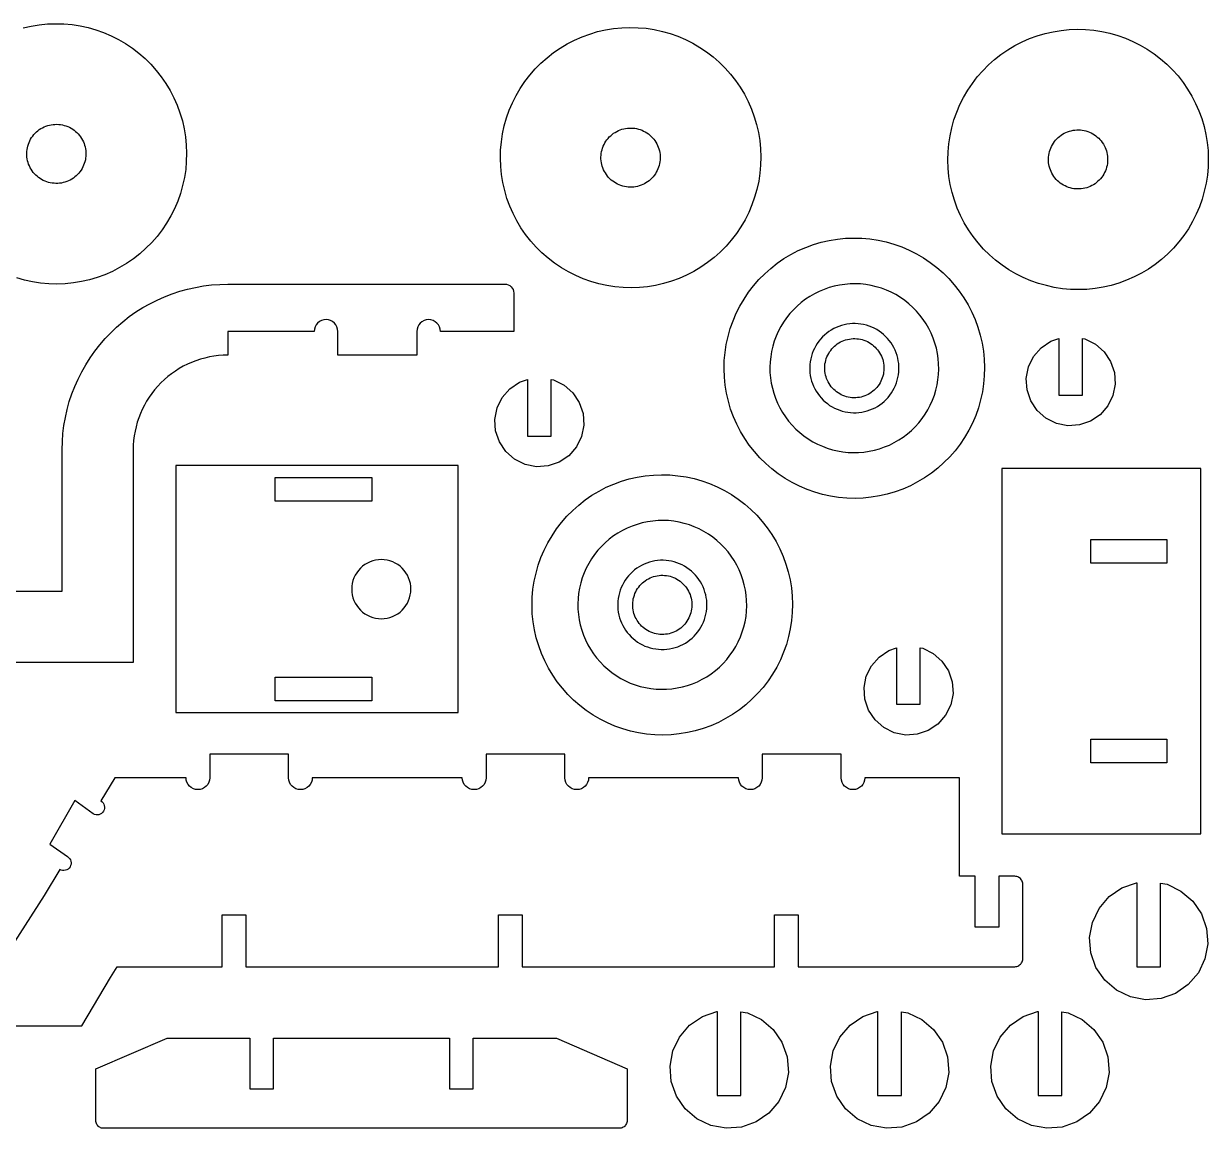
# Model space of a CAD drawing. Extents: x 0.7 to 47.3, y 0.7 to 12.7.
# Drawn here: x 34.76 to 47.27, y 0.72 to 12.39 of the extents above; entities that cross this region are included whole.
import ezdxf

# ---------------------------------------------------------------- set-up
doc = ezdxf.new("R2010")
doc.units = 0
doc.header["$MEASUREMENT"] = 0
for name, color, linetype in [('EXT', 1, 'CONTINUOUS'), ('INT', 150, 'CONTINUOUS'), ('POCKET_1_1MM', 105, 'CONTINUOUS')]:
    doc.layers.add(name, color=color, linetype=linetype)

msp = doc.modelspace()

# ---------------------------------------------------------------- linework, layer by layer
at = {"layer": 'EXT'}
msp.add_lwpolyline([(34.757, 12.341), (34.841, 12.36), (34.926, 12.374), (35.012, 12.383), (35.099, 12.386), (35.185, 12.384), (35.271, 12.376), (35.356, 12.363), (35.441, 12.345), (35.524, 12.321), (35.605, 12.292), (35.685, 12.258), (35.762, 12.219), (35.837, 12.176), (35.908, 12.128), (35.977, 12.075), (36.042, 12.018), (36.103, 11.957), (36.161, 11.893), (36.214, 11.825), (36.263, 11.754), (36.307, 11.68), (36.347, 11.603), (36.381, 11.524), (36.411, 11.443), (36.436, 11.36), (36.455, 11.276), (36.469, 11.19), (36.477, 11.104), (36.481, 11.018), (36.478, 10.932), (36.471, 10.846), (36.458, 10.76), (36.439, 10.676), (36.415, 10.593), (36.387, 10.511), (36.353, 10.432), (36.314, 10.355), (36.27, 10.28), (36.222, 10.208), (36.169, 10.14), (36.113, 10.075), (36.052, 10.014), (35.987, 9.956), (35.919, 9.903), (35.848, 9.854), (35.774, 9.81), (35.697, 9.77), (35.618, 9.735), (35.537, 9.706), (35.454, 9.681), (35.37, 9.662), (35.285, 9.648), (35.199, 9.639), (35.112, 9.636), (35.026, 9.638), (34.94, 9.646), (34.855, 9.659), (34.77, 9.678), (34.687, 9.701)], dxfattribs=at)
for points in [[(40.232, 9.965), (40.171, 10.025), (40.114, 10.09), (40.06, 10.158), (40.011, 10.229), (39.967, 10.303), (39.927, 10.38), (39.893, 10.459), (39.863, 10.54), (39.839, 10.623), (39.819, 10.707), (39.805, 10.793), (39.797, 10.879), (39.794, 10.965), (39.796, 11.051), (39.804, 11.137), (39.817, 11.223), (39.835, 11.307), (39.859, 11.39), (39.888, 11.472), (39.922, 11.551), (39.96, 11.628), (40.004, 11.703), (40.052, 11.774), (40.105, 11.843), (40.162, 11.908), (40.222, 11.969), (40.287, 12.027), (40.355, 12.08), (40.426, 12.129), (40.5, 12.173), (40.577, 12.213), (40.656, 12.248), (40.737, 12.277), (40.82, 12.302), (40.904, 12.321), (40.989, 12.335), (41.075, 12.344), (41.162, 12.347), (41.248, 12.344), (41.334, 12.337), (41.419, 12.324), (41.504, 12.305), (41.587, 12.282), (41.668, 12.253), (41.748, 12.219), (41.825, 12.18), (41.9, 12.136), (41.971, 12.088), (42.04, 12.036), (42.105, 11.979), (42.166, 11.918), (42.224, 11.853), (42.277, 11.786), (42.326, 11.714), (42.37, 11.64), (42.41, 11.563), (42.444, 11.484), (42.474, 11.403), (42.499, 11.32), (42.518, 11.236), (42.532, 11.151), (42.54, 11.065), (42.544, 10.979), (42.541, 10.892), (42.534, 10.806), (42.521, 10.721), (42.502, 10.636), (42.478, 10.553), (42.45, 10.472), (42.416, 10.393), (42.377, 10.315), (42.333, 10.241), (42.285, 10.169), (42.232, 10.101), (42.176, 10.036), (42.115, 9.974), (42.05, 9.917), (41.982, 9.863), (41.911, 9.814), (41.837, 9.77), (41.76, 9.731), (41.681, 9.696), (41.6, 9.666), (41.517, 9.642), (41.433, 9.622), (41.348, 9.608), (41.262, 9.6), (41.175, 9.597), (41.089, 9.599), (41.003, 9.607), (40.918, 9.62), (40.833, 9.638), (40.75, 9.662), (40.669, 9.691), (40.589, 9.725), (40.512, 9.764), (40.438, 9.807), (40.366, 9.855), (40.297, 9.908)], [(44.957, 9.945), (44.895, 10.006), (44.838, 10.07), (44.785, 10.138), (44.736, 10.209), (44.691, 10.284), (44.652, 10.36), (44.617, 10.439), (44.587, 10.521), (44.563, 10.603), (44.544, 10.688), (44.53, 10.773), (44.521, 10.859), (44.518, 10.945), (44.52, 11.032), (44.528, 11.118), (44.541, 11.203), (44.56, 11.287), (44.583, 11.37), (44.612, 11.452), (44.646, 11.531), (44.685, 11.608), (44.728, 11.683), (44.777, 11.755), (44.829, 11.823), (44.886, 11.888), (44.947, 11.95), (45.011, 12.007), (45.079, 12.06), (45.15, 12.109), (45.225, 12.154), (45.301, 12.193), (45.38, 12.228), (45.462, 12.258), (45.544, 12.282), (45.629, 12.301), (45.714, 12.315), (45.8, 12.324), (45.886, 12.327), (45.972, 12.325), (46.058, 12.317), (46.144, 12.304), (46.228, 12.286), (46.311, 12.262), (46.393, 12.233), (46.472, 12.199), (46.549, 12.16), (46.624, 12.117), (46.696, 12.068), (46.764, 12.016), (46.829, 11.959), (46.891, 11.898), (46.948, 11.834), (47.001, 11.766), (47.05, 11.695), (47.095, 11.62), (47.134, 11.544), (47.169, 11.465), (47.199, 11.383), (47.223, 11.301), (47.242, 11.216), (47.256, 11.131), (47.265, 11.045), (47.268, 10.959), (47.266, 10.873), (47.258, 10.787), (47.245, 10.701), (47.226, 10.617), (47.203, 10.534), (47.174, 10.452), (47.14, 10.373), (47.101, 10.296), (47.058, 10.221), (47.009, 10.149), (46.957, 10.081), (46.9, 10.016), (46.839, 9.954), (46.775, 9.897), (46.707, 9.844), (46.636, 9.795), (46.561, 9.75), (46.485, 9.711), (46.406, 9.676), (46.324, 9.646), (46.242, 9.622), (46.157, 9.603), (46.072, 9.589), (45.986, 9.58), (45.9, 9.577), (45.814, 9.579), (45.727, 9.587), (45.642, 9.6), (45.558, 9.619), (45.475, 9.642), (45.393, 9.671), (45.314, 9.705), (45.237, 9.744), (45.162, 9.787), (45.09, 9.836), (45.022, 9.888)], [(42.595, 7.74), (42.533, 7.801), (42.476, 7.866), (42.422, 7.934), (42.374, 8.005), (42.329, 8.079), (42.29, 8.156), (42.255, 8.235), (42.225, 8.316), (42.201, 8.399), (42.181, 8.483), (42.168, 8.568), (42.159, 8.654), (42.156, 8.74), (42.158, 8.827), (42.166, 8.913), (42.179, 8.998), (42.197, 9.083), (42.221, 9.166), (42.25, 9.247), (42.284, 9.327), (42.323, 9.404), (42.366, 9.478), (42.414, 9.55), (42.467, 9.618), (42.524, 9.684), (42.585, 9.745), (42.649, 9.802), (42.717, 9.856), (42.788, 9.905), (42.862, 9.949), (42.939, 9.989), (43.018, 10.023), (43.099, 10.053), (43.182, 10.077), (43.266, 10.097), (43.352, 10.111), (43.438, 10.119), (43.524, 10.122), (43.61, 10.12), (43.696, 10.112), (43.782, 10.099), (43.866, 10.081), (43.949, 10.057), (44.031, 10.028), (44.11, 9.994), (44.187, 9.956), (44.262, 9.912), (44.333, 9.864), (44.402, 9.811), (44.467, 9.754), (44.528, 9.694), (44.586, 9.629), (44.639, 9.561), (44.688, 9.49), (44.732, 9.416), (44.772, 9.339), (44.807, 9.26), (44.836, 9.179), (44.861, 9.096), (44.88, 9.012), (44.894, 8.926), (44.903, 8.841), (44.906, 8.754), (44.903, 8.668), (44.896, 8.582), (44.883, 8.496), (44.864, 8.412), (44.841, 8.329), (44.812, 8.248), (44.778, 8.168), (44.739, 8.091), (44.695, 8.016), (44.647, 7.945), (44.595, 7.876), (44.538, 7.811), (44.477, 7.75), (44.413, 7.692), (44.345, 7.639), (44.273, 7.59), (44.199, 7.546), (44.122, 7.506), (44.043, 7.471), (43.962, 7.442), (43.879, 7.417), (43.795, 7.398), (43.71, 7.384), (43.624, 7.375), (43.538, 7.372), (43.451, 7.375), (43.365, 7.382), (43.28, 7.395), (43.196, 7.414), (43.112, 7.438), (43.031, 7.466), (42.952, 7.5), (42.874, 7.539), (42.8, 7.583), (42.728, 7.631), (42.66, 7.683)], [(46.126, 8.256), (46.024, 8.188), (45.908, 8.148), (45.785, 8.14), (45.665, 8.164), (45.554, 8.218), (45.462, 8.299), (45.393, 8.401), (45.354, 8.517), (45.345, 8.64), (45.369, 8.76), (45.423, 8.871), (45.504, 8.963), (45.606, 9.032), (45.69, 9.06), (45.69, 8.464), (45.94, 8.464), (45.94, 9.061), (45.966, 9.056), (46.076, 9.002), (46.169, 8.921), (46.237, 8.819), (46.277, 8.703), (46.285, 8.58), (46.261, 8.459), (46.207, 8.349)], [(40.516, 7.823), (40.414, 7.755), (40.298, 7.715), (40.175, 7.707), (40.055, 7.731), (39.944, 7.785), (39.852, 7.866), (39.783, 7.968), (39.743, 8.084), (39.735, 8.207), (39.759, 8.327), (39.813, 8.438), (39.894, 8.53), (39.996, 8.599), (40.08, 8.627), (40.08, 8.031), (40.33, 8.031), (40.33, 8.628), (40.356, 8.623), (40.466, 8.569), (40.559, 8.488), (40.627, 8.386), (40.667, 8.27), (40.675, 8.147), (40.651, 8.026), (40.597, 7.916)], [(39.349, 7.718), (36.368, 7.718), (36.368, 5.109), (39.349, 5.109)], [(47.19, 7.688), (45.089, 7.689), (45.089, 3.829), (47.19, 3.829)], [(40.567, 5.24), (40.506, 5.301), (40.448, 5.366), (40.395, 5.434), (40.346, 5.505), (40.302, 5.579), (40.262, 5.656), (40.227, 5.735), (40.198, 5.816), (40.173, 5.899), (40.154, 5.983), (40.14, 6.068), (40.131, 6.154), (40.128, 6.24), (40.131, 6.327), (40.138, 6.413), (40.151, 6.498), (40.17, 6.583), (40.193, 6.666), (40.222, 6.747), (40.256, 6.827), (40.295, 6.904), (40.339, 6.978), (40.387, 7.05), (40.439, 7.118), (40.496, 7.184), (40.557, 7.245), (40.621, 7.302), (40.689, 7.356), (40.761, 7.405), (40.835, 7.449), (40.912, 7.489), (40.991, 7.523), (41.072, 7.553), (41.155, 7.577), (41.239, 7.597), (41.324, 7.611), (41.41, 7.619), (41.496, 7.622), (41.583, 7.62), (41.669, 7.612), (41.754, 7.599), (41.839, 7.581), (41.922, 7.557), (42.003, 7.528), (42.082, 7.494), (42.16, 7.456), (42.234, 7.412), (42.306, 7.364), (42.374, 7.311), (42.439, 7.254), (42.501, 7.194), (42.558, 7.129), (42.612, 7.061), (42.66, 6.99), (42.705, 6.916), (42.744, 6.839), (42.779, 6.76), (42.809, 6.679), (42.833, 6.596), (42.853, 6.512), (42.867, 6.426), (42.875, 6.341), (42.878, 6.254), (42.876, 6.168), (42.868, 6.082), (42.855, 5.996), (42.837, 5.912), (42.813, 5.829), (42.784, 5.748), (42.75, 5.668), (42.711, 5.591), (42.668, 5.516), (42.62, 5.445), (42.567, 5.376), (42.51, 5.311), (42.449, 5.25), (42.385, 5.192), (42.317, 5.139), (42.246, 5.09), (42.172, 5.046), (42.095, 5.006), (42.016, 4.971), (41.935, 4.942), (41.852, 4.917), (41.768, 4.898), (41.682, 4.884), (41.596, 4.875), (41.51, 4.872), (41.424, 4.875), (41.338, 4.882), (41.252, 4.895), (41.168, 4.914), (41.085, 4.938), (41.003, 4.966), (40.924, 5), (40.847, 5.039), (40.772, 5.083), (40.701, 5.131), (40.632, 5.183)], [(44.414, 4.989), (44.312, 4.921), (44.195, 4.881), (44.073, 4.873), (43.952, 4.897), (43.842, 4.951), (43.749, 5.032), (43.681, 5.134), (43.641, 5.25), (43.633, 5.373), (43.657, 5.493), (43.711, 5.604), (43.792, 5.696), (43.894, 5.765), (43.977, 5.793), (43.977, 5.197), (44.227, 5.197), (44.227, 5.794), (44.253, 5.789), (44.364, 5.735), (44.456, 5.654), (44.525, 5.552), (44.564, 5.436), (44.573, 5.313), (44.549, 5.192), (44.495, 5.082)], [(47.057, 2.237), (46.923, 2.144), (46.769, 2.09), (46.606, 2.077), (46.446, 2.107), (46.298, 2.177), (46.174, 2.283), (46.082, 2.417), (46.028, 2.571), (46.015, 2.734), (46.045, 2.894), (46.115, 3.042), (46.221, 3.166), (46.355, 3.258), (46.509, 3.313), (46.513, 3.313), (46.513, 2.425), (46.763, 2.425), (46.763, 3.308), (46.832, 3.296), (46.979, 3.225), (47.103, 3.119), (47.196, 2.985), (47.25, 2.831), (47.263, 2.668), (47.233, 2.508), (47.163, 2.361)], [(42.628, 0.878), (42.493, 0.786), (42.34, 0.732), (42.177, 0.719), (42.017, 0.749), (41.869, 0.819), (41.745, 0.925), (41.653, 1.059), (41.598, 1.213), (41.586, 1.376), (41.615, 1.536), (41.686, 1.683), (41.792, 1.807), (41.926, 1.9), (42.08, 1.954), (42.084, 1.954), (42.084, 1.067), (42.334, 1.067), (42.334, 1.95), (42.403, 1.937), (42.55, 1.867), (42.674, 1.761), (42.767, 1.627), (42.821, 1.473), (42.834, 1.31), (42.804, 1.15), (42.734, 1.002)], [(44.321, 0.878), (44.186, 0.786), (44.033, 0.732), (43.87, 0.719), (43.71, 0.749), (43.562, 0.819), (43.438, 0.925), (43.346, 1.059), (43.291, 1.213), (43.279, 1.376), (43.308, 1.536), (43.379, 1.683), (43.485, 1.807), (43.619, 1.9), (43.773, 1.954), (43.777, 1.954), (43.777, 1.067), (44.027, 1.067), (44.027, 1.95), (44.096, 1.937), (44.243, 1.867), (44.367, 1.761), (44.46, 1.627), (44.514, 1.473), (44.527, 1.31), (44.497, 1.15), (44.427, 1.002)], [(46.014, 0.878), (45.879, 0.786), (45.726, 0.732), (45.563, 0.719), (45.402, 0.749), (45.255, 0.819), (45.131, 0.925), (45.039, 1.059), (44.984, 1.213), (44.972, 1.376), (45.001, 1.536), (45.072, 1.683), (45.178, 1.807), (45.312, 1.9), (45.466, 1.954), (45.47, 1.954), (45.47, 1.067), (45.72, 1.067), (45.72, 1.95), (45.789, 1.937), (45.936, 1.867), (46.06, 1.761), (46.153, 1.627), (46.207, 1.473), (46.22, 1.31), (46.19, 1.15), (46.12, 1.002)], [(41.131, 1.348), (41.131, 0.802), (41.131, 0.791), (41.129, 0.781), (41.125, 0.77), (41.12, 0.76), (41.114, 0.751), (41.107, 0.743), (41.099, 0.736), (41.09, 0.73), (41.08, 0.725), (41.07, 0.722), (41.059, 0.719), (41.048, 0.719), (35.605, 0.719), (35.594, 0.719), (35.584, 0.722), (35.573, 0.725), (35.564, 0.73), (35.554, 0.736), (35.546, 0.743), (35.539, 0.751), (35.533, 0.76), (35.528, 0.77), (35.525, 0.781), (35.523, 0.791), (35.522, 0.802), (35.522, 1.348), (36.277, 1.671), (37.147, 1.671), (37.147, 1.135), (37.397, 1.135), (37.397, 1.671), (39.256, 1.671), (39.256, 1.135), (39.506, 1.135), (39.506, 1.671), (40.386, 1.671)]]:
    msp.add_lwpolyline(points, close=True, dxfattribs=at)
for points in [[(32.76, 6.391), (35.167, 6.391), (35.167, 7.885, -0.414214), (36.917, 9.635), (39.841, 9.635, -0.414214), (39.934, 9.541), (39.934, 9.135), (39.161, 9.135, 1), (38.911, 9.135), (38.911, 8.885), (38.078, 8.885), (38.078, 9.135, 0.414214), (37.953, 9.26, 0.414214), (37.828, 9.135), (36.917, 9.135), (36.917, 8.885, 0.414214), (35.917, 7.885), (35.917, 5.64), (23.233, 5.64)], [(22.689, 1.801), (35.373, 1.801), (35.679, 2.31), (35.749, 2.426), (36.856, 2.426), (36.856, 2.973), (37.106, 2.973), (37.106, 2.426), (39.773, 2.426), (39.773, 2.973), (40.023, 2.973), (40.023, 2.426), (42.689, 2.426), (42.689, 2.973), (42.939, 2.973), (42.939, 2.426), (45.225, 2.426), (45.236, 2.427), (45.247, 2.429), (45.257, 2.433), (45.267, 2.438), (45.276, 2.444), (45.284, 2.451), (45.291, 2.459), (45.297, 2.468), (45.302, 2.478), (45.306, 2.488), (45.308, 2.499), (45.308, 2.51), (45.308, 3.297), (45.308, 3.308), (45.306, 3.319), (45.302, 3.329), (45.297, 3.339), (45.291, 3.348), (45.284, 3.356), (45.276, 3.363), (45.267, 3.369), (45.257, 3.374), (45.247, 3.378), (45.236, 3.38), (45.225, 3.381), (45.055, 3.381), (45.055, 2.844), (44.805, 2.844), (44.805, 3.381), (44.642, 3.381), (44.642, 4.421), (43.642, 4.421, -1), (43.392, 4.421), (43.392, 4.671), (42.558, 4.671), (42.558, 4.421, -0.414214), (42.433, 4.296, -0.414214), (42.308, 4.421), (40.725, 4.421, -1), (40.475, 4.421), (40.475, 4.671), (39.642, 4.671), (39.642, 4.421, -0.414214), (39.517, 4.296, -0.414214), (39.392, 4.421), (37.808, 4.421, -0.414214), (37.683, 4.296, -0.414214), (37.558, 4.421), (37.558, 4.671), (36.725, 4.671), (36.725, 4.421, -0.414214), (36.6, 4.296, -0.414214), (36.475, 4.421), (35.724, 4.421), (35.723, 4.42), (35.576, 4.176, -1), (35.495, 4.04), (35.3, 4.181), (35.037, 3.721), (35.223, 3.588, -0.414214), (35.25, 3.48, -0.414214), (35.142, 3.453), (34.976, 3.177), (34.575, 2.552)]]:
    msp.add_lwpolyline(points, format="xyb", dxfattribs=at)
at = {"layer": 'INT'}
for points in [[(34.861, 10.816), (34.85, 10.832), (34.839, 10.848), (34.829, 10.865), (34.821, 10.883), (34.813, 10.901), (34.807, 10.92), (34.802, 10.939), (34.798, 10.958), (34.795, 10.977), (34.793, 10.997), (34.793, 11.016), (34.794, 11.036), (34.796, 11.056), (34.8, 11.075), (34.804, 11.094), (34.81, 11.113), (34.817, 11.131), (34.825, 11.149), (34.834, 11.166), (34.845, 11.183), (34.856, 11.199), (34.868, 11.214), (34.881, 11.229), (34.896, 11.243), (34.911, 11.255), (34.926, 11.267), (34.943, 11.278), (34.96, 11.287), (34.977, 11.296), (34.996, 11.304), (35.014, 11.31), (35.033, 11.315), (35.052, 11.319), (35.072, 11.322), (35.091, 11.323), (35.111, 11.324), (35.131, 11.323), (35.15, 11.32), (35.169, 11.317), (35.188, 11.312), (35.207, 11.307), (35.226, 11.3), (35.243, 11.292), (35.261, 11.282), (35.278, 11.272), (35.294, 11.261), (35.309, 11.248), (35.323, 11.235), (35.337, 11.221), (35.35, 11.206), (35.362, 11.19), (35.372, 11.174), (35.382, 11.157), (35.391, 11.139), (35.398, 11.121), (35.404, 11.103), (35.41, 11.084), (35.414, 11.064), (35.416, 11.045), (35.418, 11.025), (35.418, 11.006), (35.417, 10.986), (35.415, 10.967), (35.412, 10.947), (35.407, 10.928), (35.401, 10.909), (35.394, 10.891), (35.386, 10.873), (35.377, 10.856), (35.367, 10.839), (35.355, 10.823), (35.343, 10.808), (35.33, 10.793), (35.316, 10.78), (35.301, 10.767), (35.285, 10.755), (35.268, 10.744), (35.251, 10.735), (35.234, 10.726), (35.216, 10.719), (35.197, 10.712), (35.178, 10.707), (35.159, 10.703), (35.139, 10.7), (35.12, 10.699), (35.1, 10.699), (35.081, 10.7), (35.061, 10.702), (35.042, 10.705), (35.023, 10.71), (35.004, 10.716), (34.986, 10.723), (34.968, 10.731), (34.95, 10.74), (34.934, 10.75), (34.918, 10.761), (34.902, 10.774), (34.888, 10.787), (34.874, 10.801)], [(40.924, 10.777), (40.913, 10.792), (40.902, 10.809), (40.892, 10.826), (40.884, 10.844), (40.876, 10.862), (40.87, 10.88), (40.865, 10.899), (40.861, 10.918), (40.858, 10.938), (40.856, 10.957), (40.856, 10.977), (40.857, 10.997), (40.859, 11.016), (40.863, 11.036), (40.867, 11.055), (40.873, 11.073), (40.88, 11.092), (40.888, 11.11), (40.897, 11.127), (40.908, 11.144), (40.919, 11.16), (40.931, 11.175), (40.944, 11.19), (40.959, 11.203), (40.974, 11.216), (40.989, 11.228), (41.006, 11.238), (41.023, 11.248), (41.04, 11.257), (41.059, 11.264), (41.077, 11.271), (41.096, 11.276), (41.115, 11.28), (41.135, 11.282), (41.154, 11.284), (41.174, 11.284), (41.194, 11.283), (41.213, 11.281), (41.232, 11.278), (41.251, 11.273), (41.27, 11.267), (41.289, 11.26), (41.306, 11.252), (41.324, 11.243), (41.341, 11.233), (41.357, 11.221), (41.372, 11.209), (41.386, 11.196), (41.4, 11.182), (41.413, 11.167), (41.425, 11.151), (41.435, 11.135), (41.445, 11.118), (41.454, 11.1), (41.461, 11.082), (41.467, 11.063), (41.473, 11.044), (41.477, 11.025), (41.479, 11.006), (41.481, 10.986), (41.481, 10.966), (41.48, 10.947), (41.478, 10.927), (41.475, 10.908), (41.47, 10.889), (41.464, 10.87), (41.457, 10.852), (41.449, 10.834), (41.44, 10.817), (41.43, 10.8), (41.418, 10.784), (41.406, 10.768), (41.393, 10.754), (41.379, 10.74), (41.364, 10.728), (41.348, 10.716), (41.331, 10.705), (41.314, 10.695), (41.297, 10.687), (41.279, 10.679), (41.26, 10.673), (41.241, 10.668), (41.222, 10.664), (41.202, 10.661), (41.183, 10.66), (41.163, 10.659), (41.144, 10.66), (41.124, 10.662), (41.105, 10.666), (41.086, 10.67), (41.067, 10.676), (41.049, 10.683), (41.031, 10.691), (41.013, 10.701), (40.997, 10.711), (40.981, 10.722), (40.965, 10.734), (40.951, 10.748), (40.937, 10.762)], [(45.649, 10.757), (45.637, 10.773), (45.626, 10.789), (45.617, 10.806), (45.608, 10.824), (45.601, 10.842), (45.594, 10.861), (45.589, 10.88), (45.585, 10.899), (45.582, 10.918), (45.581, 10.938), (45.581, 10.957), (45.581, 10.977), (45.584, 10.997), (45.587, 11.016), (45.592, 11.035), (45.597, 11.054), (45.604, 11.072), (45.613, 11.09), (45.622, 11.107), (45.632, 11.124), (45.643, 11.14), (45.656, 11.155), (45.669, 11.17), (45.683, 11.183), (45.698, 11.196), (45.714, 11.208), (45.73, 11.219), (45.747, 11.228), (45.765, 11.237), (45.783, 11.245), (45.802, 11.251), (45.82, 11.256), (45.84, 11.26), (45.859, 11.263), (45.879, 11.264), (45.898, 11.265), (45.918, 11.264), (45.937, 11.261), (45.957, 11.258), (45.976, 11.253), (45.995, 11.248), (46.013, 11.241), (46.031, 11.232), (46.048, 11.223), (46.065, 11.213), (46.081, 11.202), (46.096, 11.189), (46.111, 11.176), (46.124, 11.162), (46.137, 11.147), (46.149, 11.131), (46.16, 11.115), (46.169, 11.098), (46.178, 11.08), (46.185, 11.062), (46.192, 11.044), (46.197, 11.025), (46.201, 11.005), (46.204, 10.986), (46.205, 10.966), (46.205, 10.947), (46.204, 10.927), (46.202, 10.908), (46.199, 10.888), (46.194, 10.869), (46.189, 10.85), (46.182, 10.832), (46.173, 10.814), (46.164, 10.797), (46.154, 10.78), (46.143, 10.764), (46.13, 10.749), (46.117, 10.734), (46.103, 10.721), (46.088, 10.708), (46.072, 10.696), (46.056, 10.685), (46.039, 10.676), (46.021, 10.667), (46.003, 10.66), (45.984, 10.653), (45.966, 10.648), (45.946, 10.644), (45.927, 10.641), (45.907, 10.64), (45.888, 10.64), (45.868, 10.641), (45.849, 10.643), (45.829, 10.646), (45.81, 10.651), (45.791, 10.657), (45.773, 10.664), (45.755, 10.672), (45.738, 10.681), (45.721, 10.691), (45.705, 10.702), (45.69, 10.715), (45.675, 10.728), (45.662, 10.742)], [(43.287, 8.552), (43.275, 8.568), (43.264, 8.584), (43.254, 8.602), (43.246, 8.619), (43.238, 8.637), (43.232, 8.656), (43.227, 8.675), (43.223, 8.694), (43.22, 8.713), (43.219, 8.733), (43.218, 8.753), (43.219, 8.772), (43.221, 8.792), (43.225, 8.811), (43.229, 8.83), (43.235, 8.849), (43.242, 8.867), (43.25, 8.885), (43.26, 8.903), (43.27, 8.919), (43.281, 8.935), (43.293, 8.951), (43.307, 8.965), (43.321, 8.979), (43.336, 8.991), (43.351, 9.003), (43.368, 9.014), (43.385, 9.024), (43.403, 9.032), (43.421, 9.04), (43.439, 9.046), (43.458, 9.051), (43.478, 9.055), (43.497, 9.058), (43.517, 9.06), (43.536, 9.06), (43.556, 9.059), (43.575, 9.057), (43.595, 9.053), (43.614, 9.049), (43.632, 9.043), (43.651, 9.036), (43.669, 9.028), (43.686, 9.019), (43.703, 9.008), (43.719, 8.997), (43.734, 8.985), (43.749, 8.971), (43.762, 8.957), (43.775, 8.942), (43.787, 8.927), (43.797, 8.91), (43.807, 8.893), (43.816, 8.876), (43.823, 8.857), (43.83, 8.839), (43.835, 8.82), (43.839, 8.801), (43.841, 8.781), (43.843, 8.762), (43.843, 8.742), (43.842, 8.722), (43.84, 8.703), (43.837, 8.684), (43.832, 8.664), (43.826, 8.646), (43.819, 8.627), (43.811, 8.609), (43.802, 8.592), (43.792, 8.575), (43.78, 8.559), (43.768, 8.544), (43.755, 8.53), (43.741, 8.516), (43.726, 8.503), (43.71, 8.491), (43.694, 8.481), (43.677, 8.471), (43.659, 8.462), (43.641, 8.455), (43.622, 8.449), (43.603, 8.443), (43.584, 8.439), (43.565, 8.437), (43.545, 8.435), (43.525, 8.435), (43.506, 8.436), (43.486, 8.438), (43.467, 8.441), (43.448, 8.446), (43.429, 8.452), (43.411, 8.459), (43.393, 8.467), (43.376, 8.476), (43.359, 8.486), (43.343, 8.498), (43.327, 8.51), (43.313, 8.523), (43.299, 8.537)], [(37.415, 7.343), (37.415, 7.593), (38.436, 7.593), (38.436, 7.343)], [(46.029, 6.688), (46.029, 6.938), (46.829, 6.938), (46.829, 6.688)], [(41.259, 6.052), (41.247, 6.068), (41.237, 6.084), (41.227, 6.102), (41.218, 6.119), (41.211, 6.137), (41.204, 6.156), (41.199, 6.175), (41.195, 6.194), (41.193, 6.213), (41.191, 6.233), (41.191, 6.253), (41.192, 6.272), (41.194, 6.292), (41.197, 6.311), (41.202, 6.33), (41.208, 6.349), (41.215, 6.367), (41.223, 6.385), (41.232, 6.403), (41.242, 6.419), (41.254, 6.435), (41.266, 6.451), (41.279, 6.465), (41.293, 6.479), (41.308, 6.491), (41.324, 6.503), (41.34, 6.514), (41.357, 6.524), (41.375, 6.532), (41.393, 6.54), (41.412, 6.546), (41.431, 6.551), (41.45, 6.555), (41.469, 6.558), (41.489, 6.56), (41.509, 6.56), (41.528, 6.559), (41.548, 6.557), (41.567, 6.553), (41.586, 6.549), (41.605, 6.543), (41.623, 6.536), (41.641, 6.528), (41.658, 6.519), (41.675, 6.508), (41.691, 6.497), (41.707, 6.485), (41.721, 6.471), (41.735, 6.457), (41.747, 6.442), (41.759, 6.427), (41.77, 6.41), (41.78, 6.393), (41.788, 6.376), (41.796, 6.357), (41.802, 6.339), (41.807, 6.32), (41.811, 6.301), (41.814, 6.281), (41.815, 6.262), (41.816, 6.242), (41.815, 6.222), (41.813, 6.203), (41.809, 6.184), (41.805, 6.164), (41.799, 6.146), (41.792, 6.127), (41.784, 6.109), (41.774, 6.092), (41.764, 6.075), (41.753, 6.059), (41.741, 6.044), (41.727, 6.03), (41.713, 6.016), (41.698, 6.003), (41.683, 5.991), (41.666, 5.981), (41.649, 5.971), (41.631, 5.962), (41.613, 5.955), (41.595, 5.949), (41.576, 5.943), (41.557, 5.939), (41.537, 5.937), (41.518, 5.935), (41.498, 5.935), (41.478, 5.936), (41.459, 5.938), (41.439, 5.941), (41.42, 5.946), (41.402, 5.952), (41.383, 5.959), (41.365, 5.967), (41.348, 5.976), (41.331, 5.986), (41.315, 5.998), (41.3, 6.01), (41.285, 6.023), (41.272, 6.037)], [(37.415, 5.484), (38.436, 5.484), (38.436, 5.234), (37.415, 5.234)], [(46.029, 4.829), (46.829, 4.829), (46.829, 4.579), (46.029, 4.579)]]:
    msp.add_lwpolyline(points, close=True, dxfattribs=at)
msp.add_lwpolyline([(38.537, 6.726, 0.414214), (38.224, 6.413, 0.414214), (38.537, 6.101, 0.414214), (38.849, 6.413, 0.414214)], format="xyb", close=True, dxfattribs=at)
at = {"layer": 'POCKET_1_1MM'}
for points in [[(42.913, 8.104), (42.954, 8.067), (42.998, 8.032), (43.044, 8), (43.092, 7.971), (43.142, 7.945), (43.193, 7.922), (43.245, 7.903), (43.299, 7.886), (43.354, 7.873), (43.409, 7.864), (43.464, 7.858), (43.52, 7.856), (43.576, 7.857), (43.632, 7.861), (43.688, 7.87), (43.743, 7.881), (43.796, 7.896), (43.849, 7.915), (43.901, 7.936), (43.951, 7.961), (44, 7.989), (44.046, 8.02), (44.091, 8.054), (44.134, 8.09), (44.174, 8.129), (44.211, 8.171), (44.246, 8.215), (44.278, 8.261), (44.307, 8.309), (44.333, 8.358), (44.356, 8.409), (44.376, 8.462), (44.392, 8.516), (44.405, 8.57), (44.414, 8.625), (44.42, 8.681), (44.422, 8.737), (44.421, 8.793), (44.417, 8.849), (44.409, 8.904), (44.397, 8.959), (44.382, 9.013), (44.364, 9.066), (44.342, 9.118), (44.317, 9.168), (44.289, 9.216), (44.258, 9.263), (44.224, 9.308), (44.188, 9.35), (44.149, 9.39), (44.107, 9.428), (44.063, 9.463), (44.017, 9.495), (43.969, 9.524), (43.92, 9.55), (43.869, 9.573), (43.816, 9.592), (43.763, 9.608), (43.708, 9.621), (43.653, 9.631), (43.597, 9.637), (43.541, 9.639), (43.485, 9.638), (43.429, 9.633), (43.374, 9.625), (43.319, 9.613), (43.265, 9.598), (43.212, 9.58), (43.161, 9.558), (43.11, 9.534), (43.062, 9.506), (43.015, 9.475), (42.97, 9.441), (42.928, 9.404), (42.888, 9.365), (42.85, 9.324), (42.816, 9.28), (42.784, 9.234), (42.754, 9.186), (42.728, 9.136), (42.706, 9.085), (42.686, 9.033), (42.67, 8.979), (42.657, 8.925), (42.648, 8.869), (42.642, 8.814), (42.639, 8.758), (42.64, 8.702), (42.645, 8.646), (42.653, 8.59), (42.665, 8.536), (42.68, 8.482), (42.698, 8.429), (42.72, 8.377), (42.744, 8.327), (42.772, 8.278), (42.803, 8.232), (42.837, 8.187), (42.874, 8.145)], [(43.201, 8.411), (43.223, 8.391), (43.246, 8.373), (43.27, 8.355), (43.295, 8.34), (43.321, 8.326), (43.348, 8.313), (43.376, 8.303), (43.404, 8.294), (43.433, 8.287), (43.462, 8.282), (43.491, 8.278), (43.521, 8.277), (43.55, 8.277), (43.58, 8.279), (43.609, 8.283), (43.638, 8.289), (43.667, 8.296), (43.695, 8.306), (43.722, 8.317), (43.749, 8.33), (43.774, 8.344), (43.799, 8.36), (43.823, 8.378), (43.846, 8.397), (43.867, 8.418), (43.887, 8.439), (43.906, 8.462), (43.923, 8.486), (43.938, 8.512), (43.952, 8.538), (43.965, 8.565), (43.975, 8.592), (43.984, 8.62), (43.991, 8.649), (43.997, 8.678), (44, 8.708), (44.002, 8.737), (44.001, 8.767), (43.999, 8.796), (43.995, 8.825), (43.989, 8.854), (43.982, 8.883), (43.972, 8.911), (43.961, 8.938), (43.948, 8.965), (43.934, 8.991), (43.918, 9.016), (43.9, 9.039), (43.881, 9.062), (43.86, 9.083), (43.839, 9.103), (43.816, 9.122), (43.792, 9.139), (43.767, 9.155), (43.74, 9.169), (43.714, 9.181), (43.686, 9.192), (43.658, 9.201), (43.629, 9.208), (43.6, 9.213), (43.571, 9.216), (43.541, 9.218), (43.511, 9.218), (43.482, 9.216), (43.453, 9.212), (43.424, 9.206), (43.395, 9.198), (43.367, 9.189), (43.34, 9.178), (43.313, 9.165), (43.287, 9.15), (43.262, 9.134), (43.239, 9.117), (43.216, 9.097), (43.195, 9.077), (43.175, 9.055), (43.156, 9.032), (43.139, 9.008), (43.123, 8.983), (43.109, 8.957), (43.097, 8.93), (43.086, 8.903), (43.077, 8.874), (43.07, 8.846), (43.065, 8.816), (43.062, 8.787), (43.06, 8.758), (43.06, 8.728), (43.062, 8.698), (43.066, 8.669), (43.072, 8.64), (43.08, 8.612), (43.089, 8.584), (43.101, 8.556), (43.113, 8.53), (43.128, 8.504), (43.144, 8.479), (43.162, 8.455), (43.181, 8.433)], [(40.885, 5.604), (40.927, 5.567), (40.971, 5.532), (41.017, 5.5), (41.065, 5.471), (41.114, 5.445), (41.165, 5.422), (41.218, 5.403), (41.271, 5.386), (41.326, 5.373), (41.381, 5.364), (41.437, 5.358), (41.493, 5.356), (41.549, 5.357), (41.605, 5.361), (41.66, 5.37), (41.715, 5.381), (41.769, 5.396), (41.822, 5.415), (41.874, 5.436), (41.924, 5.461), (41.972, 5.489), (42.019, 5.52), (42.064, 5.554), (42.106, 5.59), (42.146, 5.629), (42.184, 5.671), (42.218, 5.715), (42.25, 5.761), (42.28, 5.809), (42.306, 5.858), (42.328, 5.909), (42.348, 5.962), (42.364, 6.016), (42.377, 6.07), (42.387, 6.125), (42.392, 6.181), (42.395, 6.237), (42.394, 6.293), (42.389, 6.349), (42.381, 6.404), (42.369, 6.459), (42.354, 6.513), (42.336, 6.566), (42.314, 6.618), (42.29, 6.668), (42.262, 6.716), (42.231, 6.763), (42.197, 6.808), (42.16, 6.85), (42.121, 6.89), (42.08, 6.928), (42.036, 6.963), (41.99, 6.995), (41.942, 7.024), (41.892, 7.05), (41.841, 7.073), (41.789, 7.092), (41.735, 7.108), (41.68, 7.121), (41.625, 7.131), (41.57, 7.137), (41.514, 7.139), (41.458, 7.138), (41.402, 7.133), (41.346, 7.125), (41.292, 7.113), (41.238, 7.098), (41.185, 7.08), (41.133, 7.058), (41.083, 7.034), (41.034, 7.006), (40.988, 6.975), (40.943, 6.941), (40.9, 6.904), (40.86, 6.865), (40.823, 6.824), (40.788, 6.78), (40.756, 6.734), (40.727, 6.686), (40.701, 6.636), (40.678, 6.585), (40.658, 6.533), (40.642, 6.479), (40.629, 6.425), (40.62, 6.369), (40.614, 6.314), (40.612, 6.258), (40.613, 6.202), (40.617, 6.146), (40.625, 6.09), (40.637, 6.036), (40.652, 5.982), (40.67, 5.929), (40.692, 5.877), (40.717, 5.827), (40.745, 5.778), (40.776, 5.732), (40.81, 5.687), (40.846, 5.645)], [(41.174, 5.911), (41.195, 5.891), (41.218, 5.873), (41.242, 5.855), (41.267, 5.84), (41.294, 5.826), (41.32, 5.813), (41.348, 5.803), (41.376, 5.794), (41.405, 5.787), (41.434, 5.782), (41.463, 5.778), (41.493, 5.777), (41.523, 5.777), (41.552, 5.779), (41.581, 5.783), (41.61, 5.789), (41.639, 5.796), (41.667, 5.806), (41.694, 5.817), (41.721, 5.83), (41.747, 5.844), (41.772, 5.86), (41.795, 5.878), (41.818, 5.897), (41.839, 5.918), (41.859, 5.939), (41.878, 5.962), (41.895, 5.986), (41.911, 6.012), (41.925, 6.038), (41.937, 6.065), (41.948, 6.092), (41.957, 6.12), (41.964, 6.149), (41.969, 6.178), (41.972, 6.208), (41.974, 6.237), (41.974, 6.267), (41.972, 6.296), (41.968, 6.325), (41.962, 6.354), (41.954, 6.383), (41.945, 6.411), (41.934, 6.438), (41.921, 6.465), (41.906, 6.491), (41.89, 6.516), (41.872, 6.539), (41.853, 6.562), (41.833, 6.583), (41.811, 6.603), (41.788, 6.622), (41.764, 6.639), (41.739, 6.655), (41.713, 6.669), (41.686, 6.681), (41.658, 6.692), (41.63, 6.701), (41.602, 6.708), (41.572, 6.713), (41.543, 6.716), (41.513, 6.718), (41.484, 6.718), (41.454, 6.716), (41.425, 6.712), (41.396, 6.706), (41.368, 6.698), (41.339, 6.689), (41.312, 6.678), (41.285, 6.665), (41.26, 6.65), (41.235, 6.634), (41.211, 6.617), (41.188, 6.597), (41.167, 6.577), (41.147, 6.555), (41.128, 6.532), (41.111, 6.508), (41.096, 6.483), (41.082, 6.457), (41.069, 6.43), (41.059, 6.403), (41.05, 6.374), (41.043, 6.346), (41.038, 6.316), (41.034, 6.287), (41.033, 6.258), (41.033, 6.228), (41.035, 6.198), (41.039, 6.169), (41.045, 6.14), (41.052, 6.112), (41.062, 6.084), (41.073, 6.056), (41.086, 6.03), (41.1, 6.004), (41.116, 5.979), (41.134, 5.955), (41.153, 5.933)]]:
    msp.add_lwpolyline(points, close=True, dxfattribs=at)

doc.saveas('drawing.dxf')
